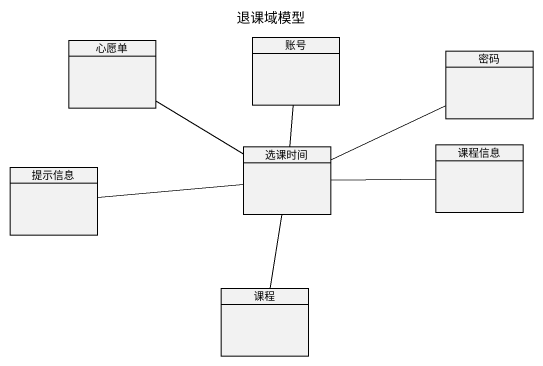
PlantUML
@startuml
title 退课域模型
hide circle
hide empty members
class 心愿单
class 账号
class 密码
class 选课时间
class 课程信息
class 提示信息
class 课程
账号 -- 选课时间
选课时间 -up- 心愿单
选课时间 -right- 密码
选课时间 -right- 课程信息
选课时间 -left- 提示信息
选课时间 -- 课程
@enduml
